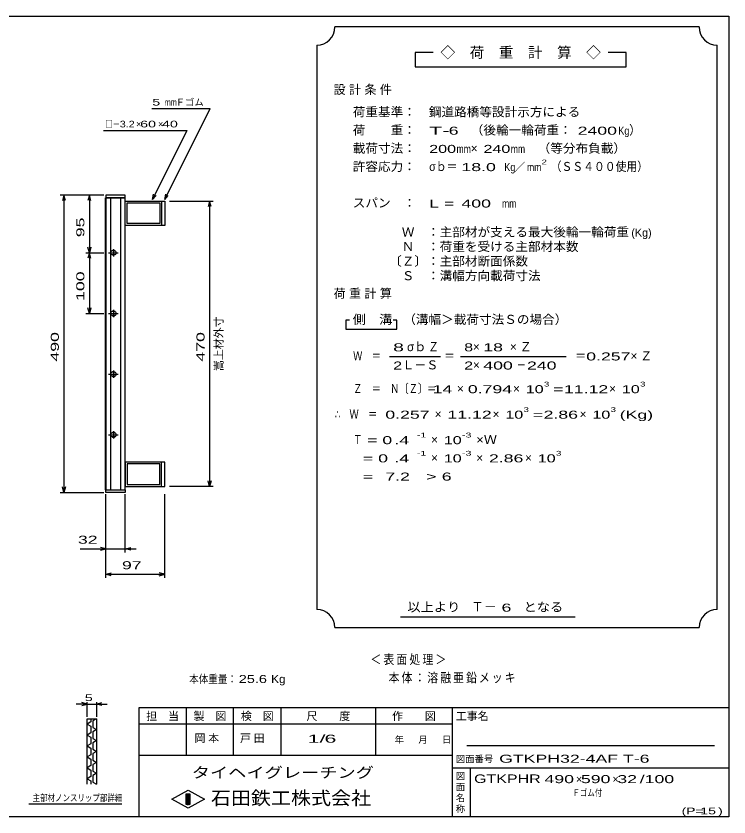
# Model space of a CAD drawing. Units: millimetres, scale not verified. Extents: x -1092 to 1039, y -770 to 632.
# Drawn here: x -136 to 1039, y -688 to 632 of the extents above; entities that cross this region are included whole.
import ezdxf
from ezdxf.enums import TextEntityAlignment as Align

# ---------------------------------------------------------------- set-up
doc = ezdxf.new("R2010")
doc.units = ezdxf.units.MM
doc.header["$LTSCALE"] = 6
for name, color, linetype, lineweight in [('0_2', 150, 'Continuous', 25), ('16', 3, 'Continuous', 25), ('22', 4, 'Continuous', 25), ('24', 2, 'Continuous', 25), ('32', 4, 'Continuous', 25)]:
    doc.layers.add(name, color=color, linetype=linetype, lineweight=lineweight)
doc.styles.add('ベクトル', font='')
doc.styles.get('ベクトル').set_extended_font_data('ベクトル')

msp = doc.modelspace()

# ---------------------------------------------------------------- linework, layer by layer
at = {"layer": '0_2'}
for p, q in [((-1037.4, 632.1), (1038.6, 632.1)), ((1038.6, 632.1), (1038.6, -687.9)), ((1038.6, -507.9), (66.6, -507.9)), ((66.6, -507.9), (66.6, -687.9)), ((144.6, -507.9), (144.6, -585.9)), ((222.6, -585.9), (222.6, -507.9)), ((300.6, -507.9), (300.6, -585.9)), ((456.6, -585.9), (456.6, -507.9)), ((582.6, -507.9), (582.6, -687.9)), ((582.6, -534.9), (66.6, -534.9)), ((1014.6, -570.9), (606.6, -570.9)), ((66.6, -585.9), (582.6, -585.9)), ((582.6, -606.9), (1038.6, -606.9)), ((612.6, -687.9), (612.6, -606.9)), ((120.6, -658.5), (147.6, -643.5)), ((147.6, -643.5), (174.6, -658.5)), ((147.6, -673.5), (120.6, -658.5)), ((144.6, -649.5), (150.6, -649.5)), ((144.6, -667.5), (144.6, -649.5)), ((144.6, -649.5), (145.8, -649.5)), ((145.8, -649.5), (145.8, -667.5)), ((147, -667.5), (147, -649.5)), ((147, -649.5), (148.2, -649.5)), ((174.6, -658.5), (147.6, -673.5)), ((148.2, -649.5), (148.2, -667.5)), ((149.4, -667.5), (149.4, -649.5)), ((149.4, -649.5), (150.6, -649.5)), ((150.6, -649.5), (150.6, -667.5)), ((150.6, -649.5), (150.6, -667.5)), ((150.6, -667.5), (144.6, -667.5)), ((145.8, -667.5), (147, -667.5)), ((148.2, -667.5), (149.4, -667.5)), ((1038.6, -687.9), (-1037.4, -687.9))]:
    msp.add_line(p, q, dxfattribs=at)
at = {"layer": '16'}
for p, q in [((11.3, -148.5), (11.3, 332.5)), ((11.3, 332.5), (12, 332.5)), ((44, 337), (12, 337)), ((12, 337), (12, 332.5)), ((12, 332.5), (44, 332.5)), ((12, 332.5), (12, -148.5)), ((44, 332.5), (12, 332.5)), ((19.5, 332.5), (19.5, -148.5)), ((36.5, -148.5), (36.5, 332.5)), ((44, 332.5), (44, 337)), ((44, -148.5), (44, 332.5)), ((44, 327), (104, 327)), ((44, 287), (44, 327)), ((47, 324), (101, 324)), ((47, 290), (47, 324)), ((101, 324), (101, 290)), ((104, 327), (104, 287)), ((104, 327), (109, 327)), ((109, 327), (109, 287)), ((104, 287), (44, 287)), ((101, 290), (47, 290)), ((109, 287), (104, 287)), ((16.5, 242), (32.5, 242)), ((26.5, 245), (22.5, 245)), ((22.5, 239), (26.5, 239)), ((24.5, 248), (24.5, 236)), ((24.5, 148), (24.5, 136)), ((16.5, 142), (32.5, 142)), ((26.5, 145), (22.5, 145)), ((22.5, 139), (26.5, 139)), ((16.5, 42), (32.5, 42)), ((26.5, 45), (22.5, 45)), ((24.5, 48), (24.5, 36)), ((22.5, 39), (26.5, 39)), ((24.5, -52), (24.5, -64)), ((16.5, -58), (32.5, -58)), ((26.5, -55), (22.5, -55)), ((22.5, -61), (26.5, -61)), ((104, -103), (44, -103)), ((44, -103), (44, -143)), ((104, -143), (104, -103)), ((109, -103), (104, -103)), ((109, -143), (109, -103)), ((101, -106), (47, -106)), ((47, -106), (47, -140)), ((101, -140), (101, -106)), ((44, -143), (104, -143)), ((47, -140), (101, -140)), ((104, -143), (109, -143)), ((12, -148.5), (11.3, -148.5)), ((12, -148.5), (44, -148.5)), ((12, -153), (12, -148.5)), ((12, -148.5), (44, -148.5)), ((44, -153), (12, -153)), ((44, -148.5), (44, -153))]:
    msp.add_line(p, q, dxfattribs=at)
for centre, radius, start, end in [((22.5, 242), 3, 90, 270), ((24.5, 242), 4, 46.6, 133.4), ((24.5, 242), 4, 226.6, 313.4), ((26.5, 242), 3, 270, 90), ((24.5, 142), 4, 46.6, 133.4), ((22.5, 142), 3, 90, 270), ((24.5, 142), 4, 226.6, 313.4), ((26.5, 142), 3, 270, 90), ((22.5, 42), 3, 90, 270), ((24.5, 42), 4, 46.6, 133.4), ((26.5, 42), 3, 270, 90), ((24.5, 42), 4, 226.6, 313.4), ((22.5, -58), 3, 90, 270), ((24.5, -58), 4, 46.6, 133.4), ((24.5, -58), 4, 226.6, 313.4), ((26.5, -58), 3, 270, 90)]:
    msp.add_arc(centre, radius, start, end, dxfattribs=at)
at = {"layer": '22'}
for p, q in [((88, 479.5), (184, 479.5)), ((109, 329.5), (184, 479.5)), ((8, 443.5), (146, 443.5)), ((89, 329.5), (146, 443.5)), ((9, 337), (-63, 337)), ((-57, 337), (-59.4, 328)), ((-54.6, 328), (-57, 337)), ((-57, 337), (-57, -153)), ((9, 337), (-21, 337)), ((-15, 337), (-17.4, 328)), ((-12.6, 328), (-15, 337)), ((-15, 337), (-15, 242)), ((89, 329.5), (90.8, 338.3)), ((89, 329.5), (95, 336.1)), ((109, 329.5), (110.8, 338.3)), ((109, 329.5), (115, 336.1)), ((117, 327), (189, 327)), ((183, 327), (180.6, 318)), ((185.4, 318), (183, 327)), ((183, 327), (183, -143)), ((-15, 242), (-17.4, 251)), ((-12.6, 251), (-15, 242)), ((-21, 242), (9, 242)), ((-15, 242), (-17.4, 233)), ((-12.6, 233), (-15, 242)), ((-15, 242), (-15, 142)), ((-15, 142), (-17.4, 151)), ((-12.6, 151), (-15, 142)), ((-21, 142), (9, 142)), ((-57, -153), (-59.4, -144)), ((-54.6, -144), (-57, -153)), ((189, -143), (117, -143)), ((183, -143), (180.6, -134)), ((185.4, -134), (183, -143)), ((-63, -153), (9, -153)), ((12, -252), (12, -156)), ((12, -294), (12, -156)), ((44, -252), (44, -156)), ((109, -294), (109, -156)), ((-30, -246), (12, -246)), ((12, -246), (3, -243.6)), ((3, -248.4), (12, -246)), ((12, -246), (44, -246)), ((44, -246), (53, -243.6)), ((53, -248.4), (44, -246)), ((44, -246), (62, -246)), ((12, -288), (21, -285.6)), ((21, -290.4), (12, -288)), ((12, -288), (109, -288)), ((109, -288), (100, -285.6)), ((100, -290.4), (109, -288))]:
    msp.add_line(p, q, dxfattribs=at)
at = {"layer": '24', "color": 4}
for p, q in [((989.4, 614.1), (389.4, 614.1)), ((359.4, 584.1), (359.4, -345.9)), ((1019.4, -345.9), (1019.4, 584.1)), ((551.4, 572.1), (521.4, 572.1)), ((521.4, 572.1), (521.4, 548.1)), ((869.4, 572.1), (839.4, 572.1)), ((869.4, 548.1), (869.4, 572.1)), ((521.4, 548.1), (869.4, 548.1)), ((413.4, 131.1), (407.4, 131.1)), ((407.4, 131.1), (407.4, 116.1)), ((491.4, 131.1), (485.4, 131.1)), ((491.4, 116.1), (491.4, 131.1)), ((407.4, 116.1), (491.4, 116.1)), ((479.4, 71.1), (563.4, 71.1)), ((596.4, 71.1), (770.4, 71.1)), ((497.4, -357.9), (785.4, -357.9)), ((389.4, -375.9), (989.4, -375.9))]:
    msp.add_line(p, q, dxfattribs=at)
for centre, start, end in [((359.4, 614.1), 270, 0), ((1019.4, 614.1), 180, 270), ((359.4, -375.9), 0, 90), ((1019.4, -375.9), 90, 180)]:
    msp.add_arc(centre, 30, start, end, dxfattribs=at)
at = {"layer": '32'}
for p, q in [((-18.6, -501.9), (-27.6, -499.5)), ((-18.6, -522.9), (-18.6, -498.9)), ((-3.6, -498.9), (-3.6, -522.9)), ((-3.6, -501.9), (5.4, -499.5)), ((-18.6, -501.9), (-36.6, -501.9)), ((-27.6, -504.3), (-18.6, -501.9)), ((-18.6, -501.9), (-3.6, -501.9)), ((5.4, -504.3), (-3.6, -501.9)), ((-3.6, -501.9), (14.4, -501.9)), ((-18.6, -525.9), (-3.6, -525.9)), ((-18.6, -633.9), (-18.6, -525.9)), ((-12.6, -525.9), (-12.6, -531.3)), ((-3.6, -525.9), (-9.6, -529.5)), ((-3.6, -525.9), (-3.6, -633.9)), ((-12.6, -531.3), (-18.6, -534.9)), ((-18.6, -534.9), (-12.6, -538.5)), ((-12.6, -538.5), (-12.6, -549.3)), ((-9.6, -529.5), (-9.6, -540.3)), ((-9.6, -540.3), (-3.6, -543.9)), ((-12.6, -549.3), (-18.6, -552.9)), ((-18.6, -552.9), (-12.6, -556.5)), ((-3.6, -543.9), (-9.6, -547.5)), ((-9.6, -547.5), (-9.6, -558.3)), ((-12.6, -567.3), (-18.6, -570.9)), ((-12.6, -556.5), (-12.6, -567.3)), ((-9.6, -558.3), (-3.6, -561.9)), ((-3.6, -561.9), (-9.6, -565.5)), ((-9.6, -565.5), (-9.6, -576.3)), ((-18.6, -570.9), (-12.6, -574.5)), ((-12.6, -574.5), (-12.6, -585.3)), ((-9.6, -576.3), (-3.6, -579.9)), ((-3.6, -579.9), (-9.6, -583.5)), ((-12.6, -585.3), (-18.6, -588.9)), ((-18.6, -588.9), (-12.6, -592.5)), ((-12.6, -592.5), (-12.6, -603.3)), ((-9.6, -583.5), (-9.6, -594.3)), ((-12.6, -603.3), (-18.6, -606.9)), ((-18.6, -606.9), (-12.6, -610.5)), ((-9.6, -594.3), (-3.6, -597.9)), ((-3.6, -597.9), (-9.6, -601.5)), ((-9.6, -601.5), (-9.6, -612.3)), ((-12.6, -610.5), (-12.6, -621.3)), ((-9.6, -612.3), (-3.6, -615.9)), ((-3.6, -615.9), (-9.6, -619.5)), ((-9.6, -619.5), (-9.6, -630.3)), ((-12.6, -621.3), (-18.6, -624.9)), ((-18.6, -624.9), (-12.6, -628.5)), ((-12.6, -628.5), (-12.6, -633.9)), ((-9.6, -630.3), (-3.6, -633.9)), ((38.4, -666.9), (-114.6, -666.9))]:
    msp.add_line(p, q, dxfattribs=at)

# ---------------------------------------------------------------- texts
at = {"layer": '0_2', "style": 'ベクトル'}
for s, height, p in [('担\u3000当', 13.2, (78.6, -521.7)), ('製\u3000図', 13.2, (156.6, -521.7)), ('検\u3000図', 13.2, (234.6, -521.7)), ('尺\u3000\u3000度', 13.2, (342.6, -521.7)), ('作\u3000\u3000図', 13.2, (483.6, -521.7)), ('工事名', 13.2, (588.6, -521.7)), ('年', 11, (487.8, -560.4)), ('月', 11, (526.8, -560.4)), ('日', 11, (565.8, -560.4)), ('図面番号', 11, (588.6, -592.2)), ('図', 11, (588.6, -620.4)), ('面', 11, (588.6, -638.4)), ('名', 11, (588.6, -656.4)), ('称', 11, (588.6, -674.4))]:
    msp.add_text(s, height=height, dxfattribs=at).set_placement(p, align=Align.MIDDLE_LEFT)
at = {"layer": '0_2', "color": 222, "style": 'ベクトル'}
for s, height, width, p in [('タイヘイグレーチング', 17.6, 1.25, (153.6, -614.7)), ('石田鉄工株式会社', 21.99, 1.1, (185.1, -656.7))]:
    msp.add_text(s, height=height, dxfattribs=dict(at, width=width)).set_placement(p, align=Align.MIDDLE_LEFT)
at = {"layer": '22', "color": 2, "style": 'ベクトル'}
for s, height, width, p in [(' 5 ', 11, 1.6, (82, 490)), ('mm', 11, 0.75, (109, 490)), ('□－', 11, 0.8, (11, 454)), ('3.2', 11, 1.2, (35, 454)), (' 60 ', 11, 1.6, (62, 454)), (' 40 ', 11, 1.6, (98, 454)), (' 32 ', 13.2, 1.65, (-42, -231)), (' 97 ', 13.2, 1.65, (30.5, -273)), ('本体重量：', 13.2, 0.85, (149.4, -460.5)), (' 25.6', 13.2, 1.35, (224.4, -460.5)), ('Kg', 13.2, 1.1, (284.4, -460.5)), ('1/', 13.2, 2, (344.4, -558.9)), (' 6 ', 13.2, 2, (362.4, -558.9)), ('GTKPH32-4AF T-6            ', 13.2, 1.65, (660, -591.9)), ('GTKPHR', 14.08, 1.4, (618.6, -624.9)), (' 490 ', 13.2, 1.65, (726.6, -625.5)), (' 590 ', 13.2, 1.65, (786.6, -625.5)), (' 32 ', 13.2, 1.65, (846.6, -625.5)), ('/', 13.2, 1.65, (891.6, -625.5)), (' 100 ', 13.2, 1.65, (891.6, -625.5)), ('Ｆゴム付', 11, 0.8, (780.6, -648)), ('(P=', 11, 1.55, (960.6, -678)), (' 15 ', 11, 1.6, (984.6, -678)), (')', 11, 1.6, (1020.6, -678))]:
    msp.add_text(s, height=height, dxfattribs=dict(at, width=width)).set_placement(p, align=Align.MIDDLE_LEFT)
for s, height, p in [('Ｆゴム', 11, (127, 490)), ('×', 11, (62, 454)), ('×', 11, (98, 454)), ('×', 13.2, (786.6, -625.5)), ('×', 13.2, (846.6, -625.5))]:
    msp.add_text(s, height=height, dxfattribs=at).set_placement(p, align=Align.MIDDLE_LEFT)
at = {"layer": '22', "color": 2, "style": 'ベクトル', "width": 1.65}
for s, p in [(' 95 ', (-30, 259.5)), (' 100 ', (-30, 154.5)), (' 490 ', (-72, 54.5)), (' 470', (168, 54.5))]:
    msp.add_text(s, height=13.2, rotation=90, dxfattribs=at).set_placement(p, align=Align.MIDDLE_LEFT)
at = {"layer": '22', "color": 2, "style": 'ベクトル'}
msp.add_text('嵩上材外寸', height=13.2, rotation=90, dxfattribs=at).set_placement((198, 47), align=Align.MIDDLE_LEFT)
at = {"layer": '22', "color": 2, "attachment_point": 4, "style": 'ベクトル'}
for s, insert, char_height in [('\\T1.2;\\W0.85;＜表面処理＞', (447.9, -429), 15.4), ('\\T1.19;\\W0.85;本体：溶融亜鉛メッキ', (477.9, -459), 15.4), ('\\T1.25;岡本\u3000', (158.1, -558.9), 13.2), ('\\T1.25;戸田\u3000', (233.1, -558.9), 13.2)]:
    msp.add_mtext(s, dxfattribs=dict(at, insert=insert, char_height=char_height))
at = {"layer": '24', "style": 'ベクトル'}
for s, height, p in [('◇\u3000荷\u3000重\u3000計\u3000算\u3000◇', 17.6, (563.4, 572.1)), ('）', 14.5, (874.2, 444)), ('×', 14.5, (613.2, 414)), ('／', 13.2, (684.9, 383.1)), ('(Kg)', 13.2, (877.8, 275.1)), ('σｂ', 14.52, (508.2, 87)), ('×', 14.5, (616.8, 87)), ('Ｌ－Ｓ', 14.52, (500.4, 57)), ('×', 14.5, (616.8, 57)), ('×', 14.5, (590.4, 18)), ('×', 14.5, (682.8, 18)), ('×', 14.5, (841.2, 18)), ('×', 14.5, (553.8, -24)), ('×', 14.5, (649.2, -24)), ('×', 14.5, (792.6, -24)), ('×', 14.5, (547.8, -66)), ('×', 14.5, (547.8, -96)), ('×', 14.5, (622.2, -96)), ('×', 14.5, (702.6, -96)), ('Ｔ－', 15.4, (613.8, -341.4))]:
    msp.add_text(s, height=height, dxfattribs=at).set_placement(p, align=Align.MIDDLE_LEFT)
for s, height, width, p in [('荷重基準：\u3000', 14.52, 1.05, (418.8, 474)), ('鋼道路橋等設計示方による', 14.52, 1.05, (544.2, 474)), ('荷\u3000\u3000重：\u3000', 14.52, 1.05, (418.8, 444)), ('T-', 13.2, 2, (544.8, 443.1)), (' 6 ', 13.2, 1.65, (568.8, 443.1)), ('（後輪一輪荷重：', 14.52, 1.05, (613.2, 444)), (' 2400', 13.2, 1.65, (781.2, 443.1)), ('Kg', 13.2, 0.85, (856.2, 443.1)), ('載荷寸法：\u3000', 14.52, 1.05, (418.8, 414)), ('\u3000（等分布負載）', 14.52, 1.05, (702.6, 414)), ('200', 13.2, 1.5, (544.8, 413.1)), ('mm', 13.2, 0.8, (589.8, 413.1)), ('240', 13.2, 1.5, (634.2, 413.1)), ('mm', 13.2, 0.8, (679.2, 413.1)), ('許容応力：\u3000', 14.52, 1.05, (418.8, 384)), ('σｂ＝', 14.52, 0.9, (544.8, 384)), (' 18.0', 13.2, 1.65, (589.8, 383.1)), ('Kg', 13.2, 0.85, (668.4, 383.1)), ('mm', 13.2, 0.8, (705.9, 383.1)), ('2', 7.92, 1.5, (729.9, 391.5)), ('（ＳＳ４００使用）', 14.52, 0.9, (744.9, 384)), ('スパン\u3000：\u3000', 14.52, 1.05, (418.8, 324)), ('L =', 13.2, 1.65, (544.8, 323.1)), (' 400 ', 13.2, 1.65, (589.8, 323.1)), ('mm', 13.2, 0.8, (664.8, 323.1)), ('\u3000Ｗ\u3000：主部材が支える最大後輪一輪荷重', 14.52, 1.05, (478.8, 276)), ('\u3000Ｎ\u3000：荷重を受ける主部材本数', 14.52, 1.05, (478.8, 252)), ('〔Ｚ〕：主部材断面係数', 14.52, 1.05, (478.8, 228)), ('\u3000Ｓ\u3000：溝幅方向載荷寸法', 14.52, 1.05, (478.8, 204)), ('側\u3000溝', 14.52, 1.1, (418.8, 132)), ('\u3000（溝幅＞載荷寸法Ｓの場合）', 14.52, 1.05, (481.2, 132)), ('8', 13.2, 1.8, (485.4, 86.1)), ('Ｚ', 14.5, 0.9, (543, 87)), ('8', 13.2, 1.5, (602.4, 86.1)), (' 18 ', 13.2, 1.65, (625.8, 86.1)), ('Ｗ\u3000＝', 14.52, 0.75, (419.4, 72)), ('＝', 14.5, 0.9, (569.4, 72)), ('＝', 14.5, 0.9, (785.4, 72)), ('0.257', 13.2, 1.65, (803.4, 71.1)), ('2', 13.2, 1.5, (485.4, 56.1)), ('2', 13.2, 1.5, (602.4, 56.1)), (' 400 ', 13.2, 1.65, (625.8, 56.1)), ('－', 14.5, 0.75, (688.8, 57)), (' 240 ', 13.2, 1.65, (697.8, 56.1)), ('Ｚ\u3000＝\u3000Ｎ〔Ｚ〕＝', 14.52, 0.75, (419.4, 18)), ('3', 7.92, 1.5, (733.8, 25.5)), ('3', 7.92, 1.5, (892.2, 25.5)), (' 14 ', 13.2, 1.65, (542.4, 17.1)), ('0.794', 13.2, 1.65, (608.4, 17.1)), ('10', 13.2, 1.5, (703.8, 17.1)), ('=', 13.2, 1.7, (748.8, 17.1)), ('11.12', 13.2, 1.65, (766.8, 17.1)), ('10', 13.2, 1.5, (862.2, 17.1)), ('3', 7.92, 1.5, (700.2, -16.5)), ('3', 7.92, 1.5, (843.6, -16.5)), ('∴\u3000Ｗ\u3000＝', 14.52, 0.75, (389.4, -24)), (' 0.257', 13.2, 1.65, (464.4, -24.9)), ('11.12', 13.2, 1.65, (574.8, -24.9)), ('10', 13.2, 1.5, (670.2, -24.9)), ('=', 13.2, 1.7, (715.2, -24.9)), ('2.86', 13.2, 1.65, (733.2, -24.9)), ('10', 13.2, 1.5, (813.6, -24.9)), ('(Kg)', 13.2, 1.65, (858.6, -24.9)), ('Ｔ', 14.5, 0.75, (419.4, -66)), (' = 0', 13.2, 1.65, (434.4, -66.9)), (' .4 ', 13.2, 1.65, (479.4, -66.9)), ('-1', 7.92, 1.65, (524.4, -58.5)), ('10', 13.2, 1.5, (568.8, -66.9)), ('-3', 7.92, 1.65, (598.8, -58.5)), ('×Ｗ', 14.52, 1.1, (622.2, -66)), ('  = 0', 13.2, 1.65, (419.4, -96.9)), (' .4 ', 13.2, 1.65, (479.4, -96.9)), ('-1', 7.92, 1.65, (524.4, -88.5)), ('10', 13.2, 1.5, (568.8, -96.9)), ('-3', 7.92, 1.65, (598.8, -88.5)), ('2.86', 13.2, 1.65, (643.2, -96.9)), ('10', 13.2, 1.5, (723.6, -96.9)), ('3', 7.92, 1.5, (753.6, -88.5)), ('  =', 13.2, 1.65, (419.4, -126.9)), (' 7.2', 13.2, 1.65, (464.4, -126.9)), ('>', 13.2, 1.7, (539.4, -126.9)), (' 6 ', 13.2, 1.65, (557.4, -126.9)), ('以上より\u3000', 14.52, 1.1, (508.8, -342)), (' 6 ', 13.2, 1.65, (655.8, -342.9)), ('となる', 14.52, 1.1, (700.2, -342))]:
    msp.add_text(s, height=height, dxfattribs=dict(at, width=width)).set_placement(p, align=Align.MIDDLE_LEFT)
at = {"layer": '24', "char_height": 14.52, "attachment_point": 4, "style": 'ベクトル'}
for s, insert in [('\\T1.28;設計条件', (387.3, 510)), ('\\T1.28;荷重計算', (387.3, 174)), ('\\T1.42;×Ｚ', (677.7, 87)), ('\\T1.42;×Ｚ', (876.3, 72))]:
    msp.add_mtext(s, dxfattribs=dict(at, insert=insert))
at = {"layer": '32', "color": 2, "style": 'ベクトル'}
for s, width, p in [(' 5 ', 1.6, (-29.1, -491.4)), ('主部材ノンスリップ部詳細', 0.8, (-108.6, -656.4))]:
    msp.add_text(s, height=11, dxfattribs=dict(at, width=width)).set_placement(p, align=Align.MIDDLE_LEFT)

doc.saveas('drawing.dxf')
